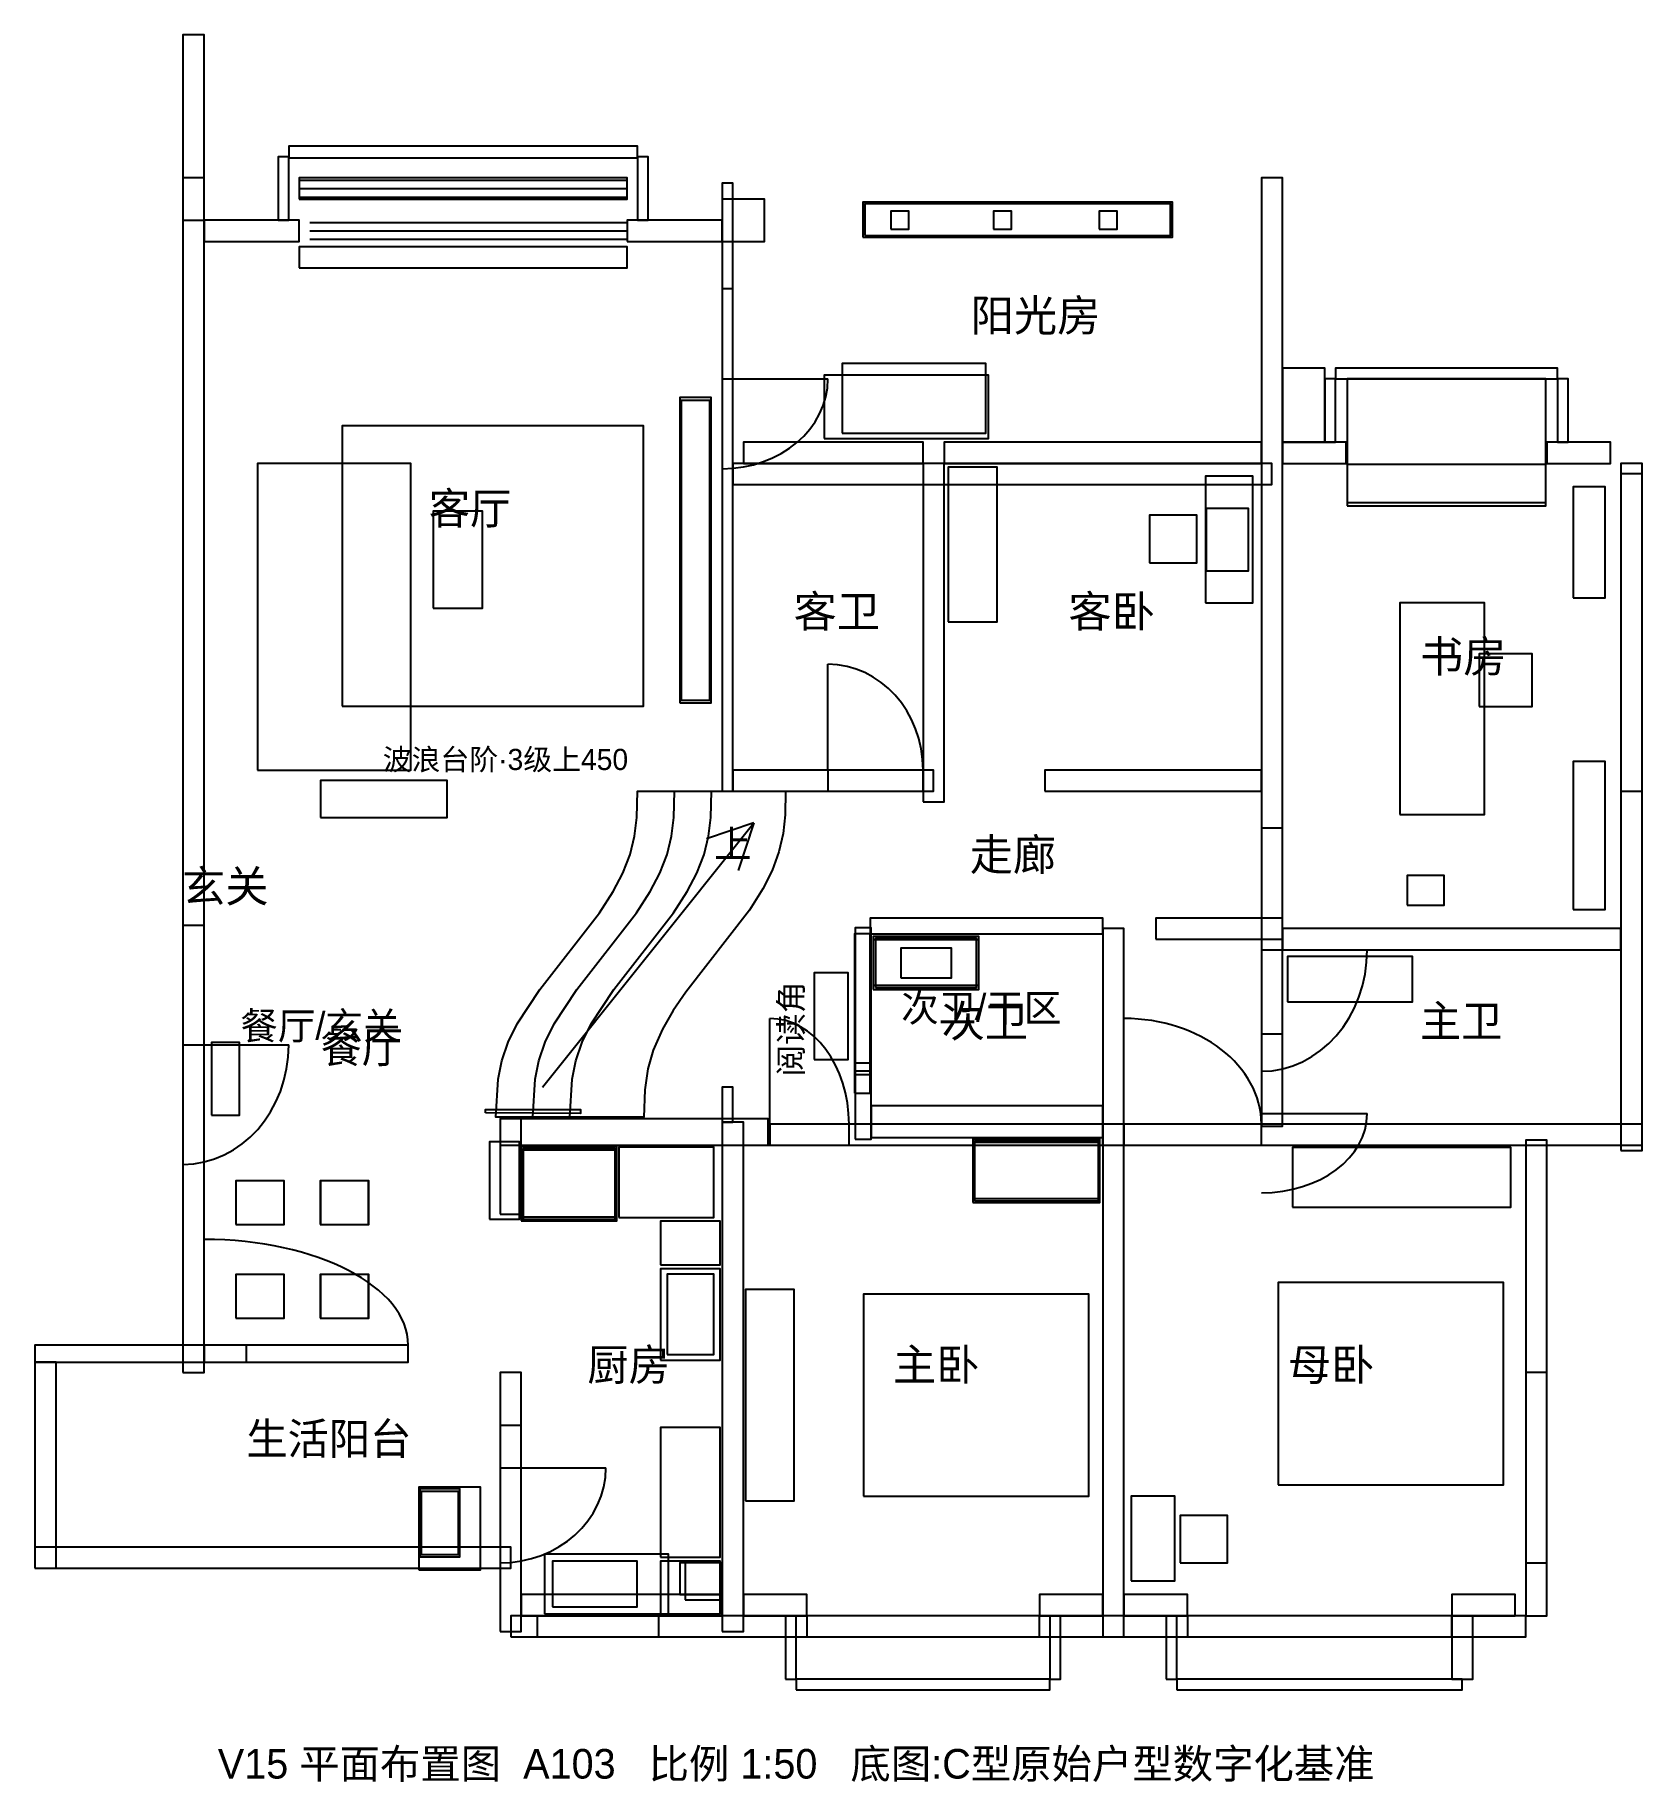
# Model space of a CAD drawing. Header units: millimetres. Extents: x 1300 to 16500, y -1573 to 14953.
import ezdxf
from ezdxf.enums import TextEntityAlignment as Align

# ---------------------------------------------------------------- set-up
doc = ezdxf.new("R2010")
doc.units = ezdxf.units.MM
doc.header["$LTSCALE"] = 200
for name, color, linetype in [('A-DESIGN', 1, 'Continuous'), ('A-DOOR', 3, 'Continuous'), ('A-FIXT', 4, 'Continuous'), ('A-FURN', 8, 'Continuous'), ('A-TEXT', 7, 'Continuous'), ('A-WALL', 7, 'Continuous'), ('A-WINDOW', 4, 'Continuous')]:
    doc.layers.add(name, color=color, linetype=linetype)
doc.styles.add('HZTXT', font='STHeiti Medium.ttc')

# ---------------------------------------------------------------- blocks, each defined once
blk = doc.blocks.new('SYM-DOOR-LEAF')
at = {"layer": 'A-DOOR'}
blk.add_line((0, 0), (0, 1000), dxfattribs=at)
blk.add_arc((0, 0), 1000, 0, 90, dxfattribs=at)
blk.add_attdef('SRC_ID', (0, -200), '', height=150)
blk = doc.blocks.new('SYM-WIN-SPAN')
at = {"layer": 'A-WINDOW'}
for p, q in [((0, 80), (1000, 80)), ((0, 0), (1000, 0)), ((0, -80), (1000, -80))]:
    blk.add_line(p, q, dxfattribs=at)
blk.add_attdef('SRC_ID', (0, -300), '', height=150)

msp = doc.modelspace()

# ---------------------------------------------------------------- linework, layer by layer
at = {"layer": 'A-DESIGN'}
for p, q in [((6100, 5000), (8100, 7500)), ((8100, 7500), (7650, 7350)), ((8100, 7500), (7950, 7050))]:
    msp.add_line(p, q, dxfattribs=at)
at = {"layer": 'A-DOOR'}
for points in [[(7800, 11700), (7900, 11700), (7900, 12550), (7800, 12550)], [(8800, 7800), (9700, 7800), (9700, 8000), (8800, 8000)], [(12900, 6300), (13100, 6300), (13100, 7450), (12900, 7450)], [(2700, 5400), (2900, 5400), (2900, 6530), (2700, 6530)], [(12900, 4750), (13100, 4750), (13100, 5500), (12900, 5500)], [(8250, 4450), (9000, 4450), (9000, 4650), (8250, 4650)], [(11600, 4450), (12900, 4450), (12900, 4650), (11600, 4650)], [(2900, 2400), (4830, 2400), (4830, 2560), (2900, 2560)], [(5700, 1400), (5900, 1400), (5900, 2300), (5700, 2300)]]:
    msp.add_lwpolyline(points, close=True, dxfattribs=at)
at = {"layer": 'A-FIXT'}
for points in [[(4205, 8605), (7055, 8605), (7055, 11255), (4205, 11255)], [(14277, 6723), (14627, 6723), (14627, 7003), (14277, 7003)], [(9228, 5925), (10228, 5925), (10228, 6425), (9228, 6425)], [(9228, 5925), (10228, 5925), (10228, 6425), (9228, 6425)], [(9228, 5965), (10228, 5965), (10228, 6395), (9228, 6395)], [(9250, 5943), (10206, 5943), (10206, 6407), (9250, 6407)], [(9488, 6035), (9968, 6035), (9968, 6315), (9488, 6315)], [(5900, 3753), (6805, 3753), (6805, 4445), (5900, 4445)], [(5900, 3735), (6805, 3735), (6805, 4435), (5900, 4435)], [(5900, 3735), (6805, 3735), (6805, 4435), (5900, 4435)], [(5900, 3775), (6805, 3775), (6805, 4405), (5900, 4405)], [(5918, 3753), (6787, 3753), (6787, 4417), (5918, 4417)], [(7280, 2470), (7720, 2470), (7720, 3230), (7280, 3230)], [(4932, 433), (5513, 433), (5513, 1218), (4932, 1218)], [(4941, 557), (5320, 557), (5320, 1200), (4941, 1200)], [(4954, 581), (5306, 581), (5306, 1177), (4954, 1177)], [(4954, 581), (5306, 581), (5306, 1177), (4954, 1177)], [(4954, 581), (5306, 581), (5306, 1177), (4954, 1177)], [(11668, 330), (12082, 330), (12082, 1130), (11668, 1130)], [(11668, 330), (12082, 330), (12082, 1130), (11668, 1130)], [(12130, 500), (12580, 500), (12580, 950), (12130, 950)], [(6195, 85), (6995, 85), (6995, 515), (6195, 515)]]:
    msp.add_lwpolyline(points, close=True, dxfattribs=at)
at = {"layer": 'A-FURN'}
for points in [[(9130, 13040), (12060, 13040), (12060, 13370), (9130, 13370)], [(9150, 13055), (12040, 13055), (12040, 13355), (9150, 13355)], [(9395, 13115), (9565, 13115), (9565, 13285), (9395, 13285)], [(10365, 13115), (10535, 13115), (10535, 13285), (10365, 13285)], [(11365, 13115), (11535, 13115), (11535, 13285), (11365, 13285)], [(8765, 11135), (10320, 11135), (10320, 11735), (8765, 11735)], [(8935, 11185), (10295, 11185), (10295, 11845), (8935, 11845)], [(13710, 10500), (15590, 10500), (15590, 11700), (13710, 11700)], [(7398, 8635), (7697, 8635), (7697, 11524), (7398, 11524)], [(7413, 8662), (7682, 8662), (7682, 11496), (7413, 11496)], [(3404, 8000), (4854, 8000), (4854, 10900), (3404, 10900)], [(9936, 9402), (10400, 9402), (10400, 10866), (9936, 10866)], [(12370, 9580), (12820, 9580), (12820, 10780), (12370, 10780)], [(13710, 10530), (15590, 10530), (15590, 10890), (13710, 10890)], [(15850, 9630), (16150, 9630), (16150, 10680), (15850, 10680)], [(5067, 9532), (5533, 9532), (5533, 10448), (5067, 10448)], [(12378, 9885), (12778, 9885), (12778, 10475), (12378, 10475)], [(11840, 9960), (12290, 9960), (12290, 10410), (11840, 10410)], [(14210, 7580), (15010, 7580), (15010, 9580), (14210, 9580)], [(14960, 8600), (15460, 8600), (15460, 9100), (14960, 9100)], [(15850, 6680), (16150, 6680), (16150, 8080), (15850, 8080)], [(4000, 7550), (5200, 7550), (5200, 7900), (4000, 7900)], [(5716, 5250), (5777, 5425), (5862, 5600), (6074, 5925), (6640, 6650), (6770, 6850), (6861, 7025), (6929, 7200), (6972, 7375), (6994, 7550), (7000, 7800), (7350, 7800), (7700, 7800), (8050, 7800), (8400, 7800), (8395, 7575), (8376, 7400), (8336, 7225), (8272, 7050), (8184, 6875), (8058, 6675), (7456, 5900), (7336, 5725), (7235, 5550), (7148, 5350), (7098, 5175), (7068, 4975), (7060, 4716), (6710, 4716), (6360, 4716), (6010, 4716), (5660, 4716), (5680, 5075), (5716, 5250)], [(13148, 5807), (14328, 5807), (14328, 6237), (13148, 6237)], [(8670, 5263), (8990, 5263), (8990, 6083), (8670, 6083)], [(8670, 5263), (8990, 5263), (8990, 6083), (8670, 6083)], [(8670, 5263), (8990, 5263), (8990, 6083), (8670, 6083)], [(8670, 5263), (8990, 5263), (8990, 6083), (8670, 6083)], [(2970, 4736), (3234, 4736), (3234, 5422), (2970, 5422)], [(5560, 4758), (5560, 4790), (6460, 4790), (6460, 4750), (5560, 4758)], [(5598, 3753), (5882, 3753), (5882, 4482), (5598, 4482)], [(5598, 3753), (5882, 3753), (5882, 4482), (5598, 4482)], [(5598, 3753), (5882, 3753), (5882, 4482), (5598, 4482)], [(10172, 3908), (11372, 3908), (11372, 4508), (10172, 4508)], [(10172, 3908), (11372, 3908), (11372, 4508), (10172, 4508)], [(10172, 3948), (11372, 3948), (11372, 4478), (10172, 4478)], [(10187, 3926), (11358, 3926), (11358, 4490), (10187, 4490)], [(6823, 3768), (7722, 3768), (7722, 4432), (6823, 4432)], [(6823, 3768), (7722, 3768), (7722, 4432), (6823, 4432)], [(13194, 3865), (15258, 3865), (15258, 4429), (13194, 4429)], [(3199, 3700), (3657, 3700), (3657, 4115), (3199, 4115)], [(3200, 3700), (3656, 3700), (3656, 4114), (3200, 4114)], [(3200, 3700), (3656, 3700), (3656, 4114), (3200, 4114)], [(3999, 3700), (4457, 3700), (4457, 4115), (3999, 4115)], [(4000, 3700), (4456, 3700), (4456, 4114), (4000, 4114)], [(4000, 3700), (4456, 3700), (4456, 4114), (4000, 4114)], [(7218, 3318), (7782, 3318), (7782, 3732), (7218, 3732)], [(3199, 2814), (3657, 2814), (3657, 3229), (3199, 3229)], [(3200, 2814), (3656, 2814), (3656, 3228), (3200, 3228)], [(3200, 2814), (3656, 2814), (3656, 3228), (3200, 3228)], [(3999, 2814), (4457, 2814), (4457, 3229), (3999, 3229)], [(4000, 2814), (4456, 2814), (4456, 3228), (4000, 3228)], [(4000, 2814), (4456, 2814), (4456, 3228), (4000, 3228)], [(7218, 2418), (7782, 2418), (7782, 3282), (7218, 3282)], [(13058, 1240), (15188, 1240), (15188, 3151), (13058, 3151)], [(8020, 1087), (8480, 1087), (8480, 3087), (8020, 3087)], [(9137, 1132), (11267, 1132), (11267, 3042), (9137, 3042)], [(7218, 553), (7782, 553), (7782, 1782), (7218, 1782)], [(6118, 18), (7292, 18), (7292, 582), (6118, 582)], [(7218, 18), (7782, 18), (7782, 517), (7218, 517)]]:
    msp.add_lwpolyline(points, close=True, dxfattribs=at)
for points in [[(5660, 4716), (5680, 5075), (5716, 5250), (5777, 5425), (5862, 5600), (6074, 5925), (6640, 6650), (6770, 6850), (6861, 7025), (6929, 7200), (6972, 7375), (6994, 7550), (7000, 7800), (7290, 7800)], [(6010, 4716), (6030, 5075), (6066, 5250), (6127, 5425), (6212, 5600), (6424, 5925), (6990, 6650), (7120, 6850), (7211, 7025), (7279, 7200), (7322, 7375), (7344, 7550), (7350, 7800), (7640, 7800)], [(6360, 4716), (6380, 5075), (6416, 5250), (6477, 5425), (6562, 5600), (6774, 5925), (7340, 6650), (7470, 6850), (7561, 7025), (7629, 7200), (7672, 7375), (7694, 7550), (7700, 7800), (7990, 7800)], [(5950, 4716), (5660, 4716)], [(6300, 4716), (6010, 4716)], [(6650, 4716), (6360, 4716)]]:
    msp.add_lwpolyline(points, dxfattribs=at)
at = {"layer": 'A-WALL'}
for points in [[(2700, 13200), (2900, 13200), (2900, 14953), (2700, 14953)], [(3700, 13790), (7000, 13790), (7000, 13900), (3700, 13900)], [(3600, 13200), (3700, 13200), (3700, 13800), (3600, 13800)], [(7000, 13200), (7100, 13200), (7100, 13800), (7000, 13800)], [(2700, 2300), (2900, 2300), (2900, 13600), (2700, 13600)], [(3800, 13400), (6900, 13400), (6900, 13600), (3800, 13600)], [(12900, 4630), (13100, 4630), (13100, 13600), (12900, 13600)], [(7800, 7800), (7900, 7800), (7900, 13550), (7800, 13550)], [(7800, 13000), (8200, 13000), (8200, 13400), (7800, 13400)], [(2900, 13000), (3800, 13000), (3800, 13200), (2900, 13200)], [(6900, 13000), (7800, 13000), (7800, 13200), (6900, 13200)], [(13100, 11100), (13500, 11100), (13500, 11800), (13100, 11800)], [(13600, 11700), (15700, 11700), (15700, 11800), (13600, 11800)], [(13500, 11100), (13600, 11100), (13600, 11700), (13500, 11700)], [(15700, 11100), (15800, 11100), (15800, 11700), (15700, 11700)], [(8000, 10900), (9700, 10900), (9700, 11100), (8000, 11100)], [(9900, 10900), (12900, 10900), (12900, 11100), (9900, 11100)], [(13100, 10900), (13700, 10900), (13700, 11100), (13100, 11100)], [(15600, 10900), (16200, 10900), (16200, 11100), (15600, 11100)], [(7900, 10700), (13000, 10700), (13000, 10900), (7900, 10900)], [(9700, 7700), (9900, 7700), (9900, 10900), (9700, 10900)], [(16300, 4400), (16500, 4400), (16500, 10900), (16300, 10900)], [(7900, 7800), (9800, 7800), (9800, 8000), (7900, 8000)], [(10850, 7800), (12900, 7800), (12900, 8000), (10850, 8000)], [(9050, 5120), (9200, 5120), (9200, 6450), (9050, 6450)], [(9050, 5230), (9200, 5230), (9200, 6450), (9050, 6450)], [(9059, 4507), (9209, 4507), (9209, 6507), (9059, 6507)], [(9200, 6450), (11400, 6450), (11400, 6600), (9200, 6600)], [(11400, -200), (11600, -200), (11600, 6500), (11400, 6500)], [(11900, 6400), (13100, 6400), (13100, 6600), (11900, 6600)], [(13100, 6300), (16300, 6300), (16300, 6500), (13100, 6500)], [(9050, 4942), (9200, 4942), (9200, 5150), (9050, 5150)], [(7800, 4670), (7900, 4670), (7900, 5000), (7800, 5000)], [(9209, 4524), (11400, 4524), (11400, 4823), (9209, 4823)], [(5700, 4450), (8236, 4450), (8236, 4700), (5700, 4700)], [(5700, 3800), (5900, 3800), (5900, 4700), (5700, 4700)], [(7800, -150), (8000, -150), (8000, 4670), (7800, 4670)], [(8236, 4450), (11400, 4450), (11400, 4650), (8236, 4650)], [(11400, 4450), (16500, 4450), (16500, 4650), (11400, 4650)], [(15400, 0), (15600, 0), (15600, 4500), (15400, 4500)], [(1300, 2400), (3300, 2400), (3300, 2560), (1300, 2560)], [(1300, 450), (1500, 450), (1500, 2400), (1300, 2400)], [(5700, -150), (5900, -150), (5900, 1800), (5700, 1800)], [(1300, 450), (5800, 450), (5800, 650), (1300, 650)], [(1300, 450), (5800, 450), (5800, 650), (1300, 650)], [(7400, 200), (7800, 200), (7800, 500), (7400, 500)], [(7450, 150), (7800, 150), (7800, 500), (7450, 500)], [(5900, 0), (7800, 0), (7800, 200), (5900, 200)], [(8000, 0), (8600, 0), (8600, 200), (8000, 200)], [(10800, 0), (11400, 0), (11400, 200), (10800, 200)], [(11600, 0), (12200, 0), (12200, 200), (11600, 200)], [(14700, 0), (15300, 0), (15300, 200), (14700, 200)], [(6050, -200), (15400, -200), (15400, 0), (6050, 0)], [(8400, -600), (8500, -600), (8500, 0), (8400, 0)], [(10900, -600), (11000, -600), (11000, 0), (10900, 0)], [(12000, -600), (12100, -600), (12100, 0), (12000, 0)], [(14700, -600), (14900, -600), (14900, 0), (14700, 0)], [(8500, -700), (10900, -700), (10900, -600), (8500, -600)], [(12100, -700), (14800, -700), (14800, -600), (12100, -600)]]:
    msp.add_lwpolyline(points, close=True, dxfattribs=at)
at = {"layer": 'A-WINDOW'}
for p, q in [((3900, 13180), (6900, 13180)), ((3900, 13100), (6900, 13100)), ((3900, 13020), (6900, 13020))]:
    msp.add_line(p, q, dxfattribs=at)
for points in [[(3800, 12750), (6900, 12750), (6900, 12950), (3800, 12950)], [(16300, 7800), (16500, 7800), (16500, 10800), (16300, 10800)], [(15400, 500), (15600, 500), (15600, 2300), (15400, 2300)], [(5800, -200), (7200, -200), (7200, 0), (5800, 0)], [(8600, -200), (10800, -200), (10800, 0), (8600, 0)], [(12200, -200), (14700, -200), (14700, 0), (12200, 0)]]:
    msp.add_lwpolyline(points, close=True, dxfattribs=at)

# ---------------------------------------------------------------- block references
at = {"layer": 'A-DOOR', "rotation": -90}
for p, xscale in [((7800, 11700), 0.85), ((12900, 6300), 1.15), ((2700, 5400), 1.13), ((12900, 4750), 0.75), ((5700, 1400), 0.9)]:
    msp.add_blockref('SYM-DOOR-LEAF', p, dxfattribs=dict(at, xscale=xscale))
at = {"layer": 'A-DOOR'}
for p, xscale in [((8800, 8000), 0.9), ((8250, 4650), 0.75), ((11600, 4650), 1.3), ((2900, 2560), 1.93)]:
    msp.add_blockref('SYM-DOOR-LEAF', p, dxfattribs=dict(at, xscale=xscale))
at = {"layer": 'A-WINDOW', "xscale": 3.1}
msp.add_blockref('SYM-WIN-SPAN', (3800, 13500), dxfattribs=at)

# ---------------------------------------------------------------- texts
at = {"layer": 'A-DESIGN', "style": 'HZTXT'}
for s, p in [('阳光房', (10150, 12150)), ('客卫', (8475, 9350)), ('客卧', (11075, 9350)), ('书房', (14400, 8925)), ('次卫', (9875, 5475)), ('主卧', (9415, 2225)), ('母卧', (13150, 2225))]:
    msp.add_text(s, height=300, dxfattribs=at).set_placement(p)
for s, height, p in [('波浪台阶·3级上450', 200, (5750, 8100)), ('上', 260, (7900, 7300)), ('走廊', 300, (10550, 7200)), ('玄关', 300, (3100, 6900)), ('次卫/干区', 260, (10250, 5750)), ('餐厅/玄关', 260, (4000, 5580))]:
    msp.add_text(s, height=height, dxfattribs=at).set_placement(p, align=Align.MIDDLE_CENTER)
msp.add_text('阅读角', height=220, rotation=90, dxfattribs=at).set_placement((8450, 5550), align=Align.MIDDLE_CENTER)
at = {"layer": 'A-TEXT'}
for s, p in [('客厅', (5025, 10325)), ('主卫', (14400, 5475)), ('餐厅', (4000, 5230)), ('厨房', (6525, 2225)), ('生活阳台', (3300, 1525))]:
    msp.add_text(s, height=300, dxfattribs=at).set_placement(p)
at = {"layer": 'A-TEXT', "style": 'HZTXT'}
msp.add_text('V15 平面布置图  A103   比例 1:50   底图:C型原始户型数字化基准', height=280, dxfattribs=at).set_placement((8500, -1400), align=Align.MIDDLE_CENTER)

doc.saveas('drawing.dxf')
